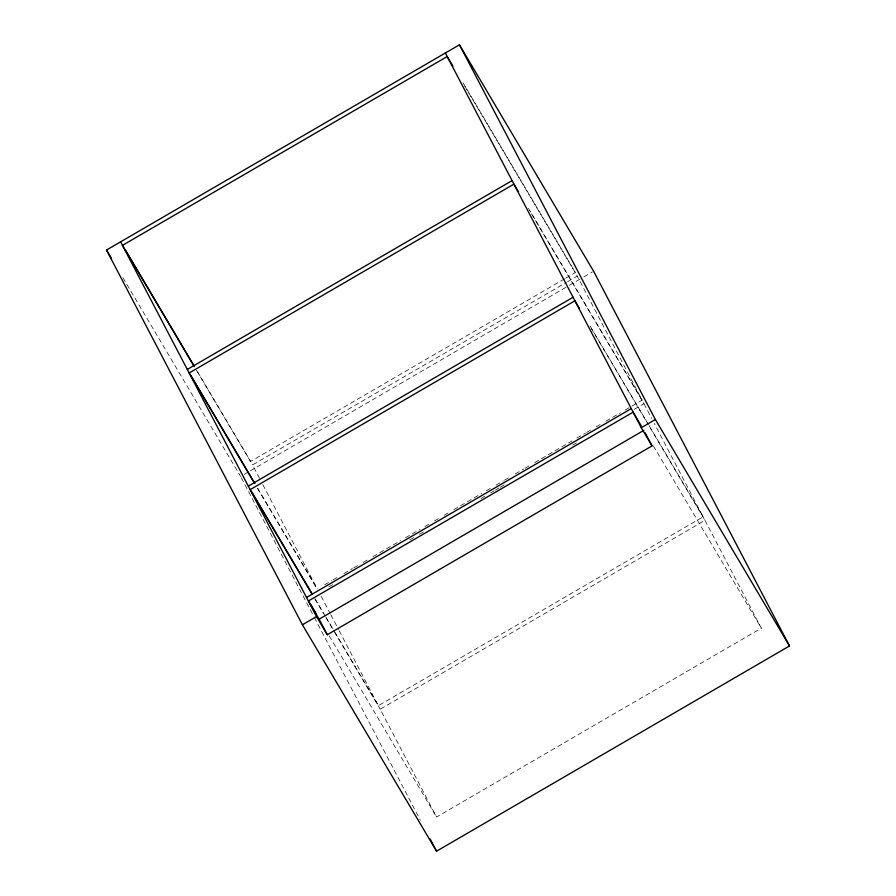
<?xml version="1.0" encoding="UTF-8"?>
<svg xmlns="http://www.w3.org/2000/svg" width="896" height="896" viewBox="0 0 896 896"><rect width="100%" height="100%" fill="white"/><g stroke="black" fill="none" stroke-linecap="round" stroke-linejoin="round"><path stroke-width="0.67" stroke-dasharray="4.48 3.36" d="M564.547 278.869L250.667 461.395L196.65 370.216M565.757 278.163L575.422 272.552L462.414 81.794M259.571 478.442L252.515 464.934L566.395 282.408M567.605 281.702L577.27 276.091L463.557 84.123M244.272 474.376L249.099 471.565M250.309 470.859L568.21 286.003M569.419 285.298L582.714 277.57M583.923 276.864L592.39 271.947M324.621 584.797L331.867 580.586M333.066 579.88L339.102 576.363M343.93 573.563L352.386 568.646M353.595 567.941L358.422 565.141M363.25 562.33L368.077 559.518M372.904 556.707L400.68 540.568M405.507 537.757L419.989 529.334M424.816 526.523L429.654 523.712M434.482 520.912L439.309 518.101M444.136 515.29L448.963 512.49M453.79 509.678L481.566 493.528M486.394 490.717L491.221 487.917M496.048 485.106L503.294 480.894M504.504 480.189L510.541 476.683M515.368 473.872L523.813 468.955M525.022 468.261L529.85 465.45M534.688 462.638L572.107 440.877M576.934 438.066L585.39 433.16M586.6 432.454L591.427 429.643M596.254 426.843L601.082 424.032M605.909 421.221L620.402 412.798M625.229 409.987L642.13 400.165L577.27 276.091M328.877 586.925L333.715 584.114M409.763 539.885L414.602 537.085M419.429 534.274L424.256 531.462M480.995 498.467L485.822 495.656M490.65 492.856L494.278 490.75M495.488 490.045L499.106 487.939M500.315 487.234L505.142 484.434M572.746 445.11L576.374 443.005M634.323 409.315L643.978 403.693L529.558 210.538M335.014 632.475L378.358 705.667L703.114 516.824L654.259 423.371M704.962 520.352L761.331 628.174L436.576 817.018L380.206 709.195L704.962 520.352L648.816 425.578M528.416 208.197L642.13 400.165M590.117 326.054L648.39 424.435M649.107 425.634L703.114 516.824M591.259 328.395L648.11 424.379M653.307 445.816L761.331 628.174M196.37 370.149L252.515 464.934M257.678 488.23L316.669 587.81M257.387 488.163L317.094 588.941M315.112 598.886L325.058 615.686M325.774 616.885L334.298 631.277M314.821 598.819L323.355 613.222M326.2 618.016L380.206 709.195M122.92 277.749L240.643 476.482M329.258 635.858L436.576 817.018M643.978 403.693L651.694 418.454M262.786 484.59L317.374 589.008M321.149 596.232L330.154 613.446M330.792 614.667L338.509 629.429M339.147 630.661L378.358 705.667M241.293 477.714L313.701 616.224M314.35 617.467L420.381 820.288"/><path stroke-width="1.34" d="M106.501 250.04L459.458 44.8L593.6 271.242L789.499 645.96L436.542 851.2L302.4 624.758L106.501 250.04L111.496 258.474M187.32 369.454L512.075 180.611M248.304 486.114L573.059 297.27M306.522 597.464L631.277 408.621M302.4 624.758L316.501 616.56L120.602 241.842M316.501 616.56L327.275 634.738L652.03 445.894L641.256 427.717L655.357 419.518L459.458 44.8M327.275 634.738L319.133 619.181L643.888 430.338M452.894 66.136L447.205 56.538L122.45 245.381L194.23 366.554M655.357 419.518L789.499 645.96M518.19 191.341L513.923 184.139L189.168 372.982L254.554 483.358M579.174 308L574.907 300.798L250.152 489.642L311.987 594.026M641.2 425.79L633.125 412.16L308.37 601.003L319.133 619.181M125.574 250.242L193.805 365.411M190.87 375.446L254.834 483.426M251.854 492.106L312.267 594.082M310.789 604.666L316.467 614.264M645.142 432.734L652.03 445.894M445.357 52.998L641.256 427.717M430.08 838.835L436.542 851.2"/></g></svg>
